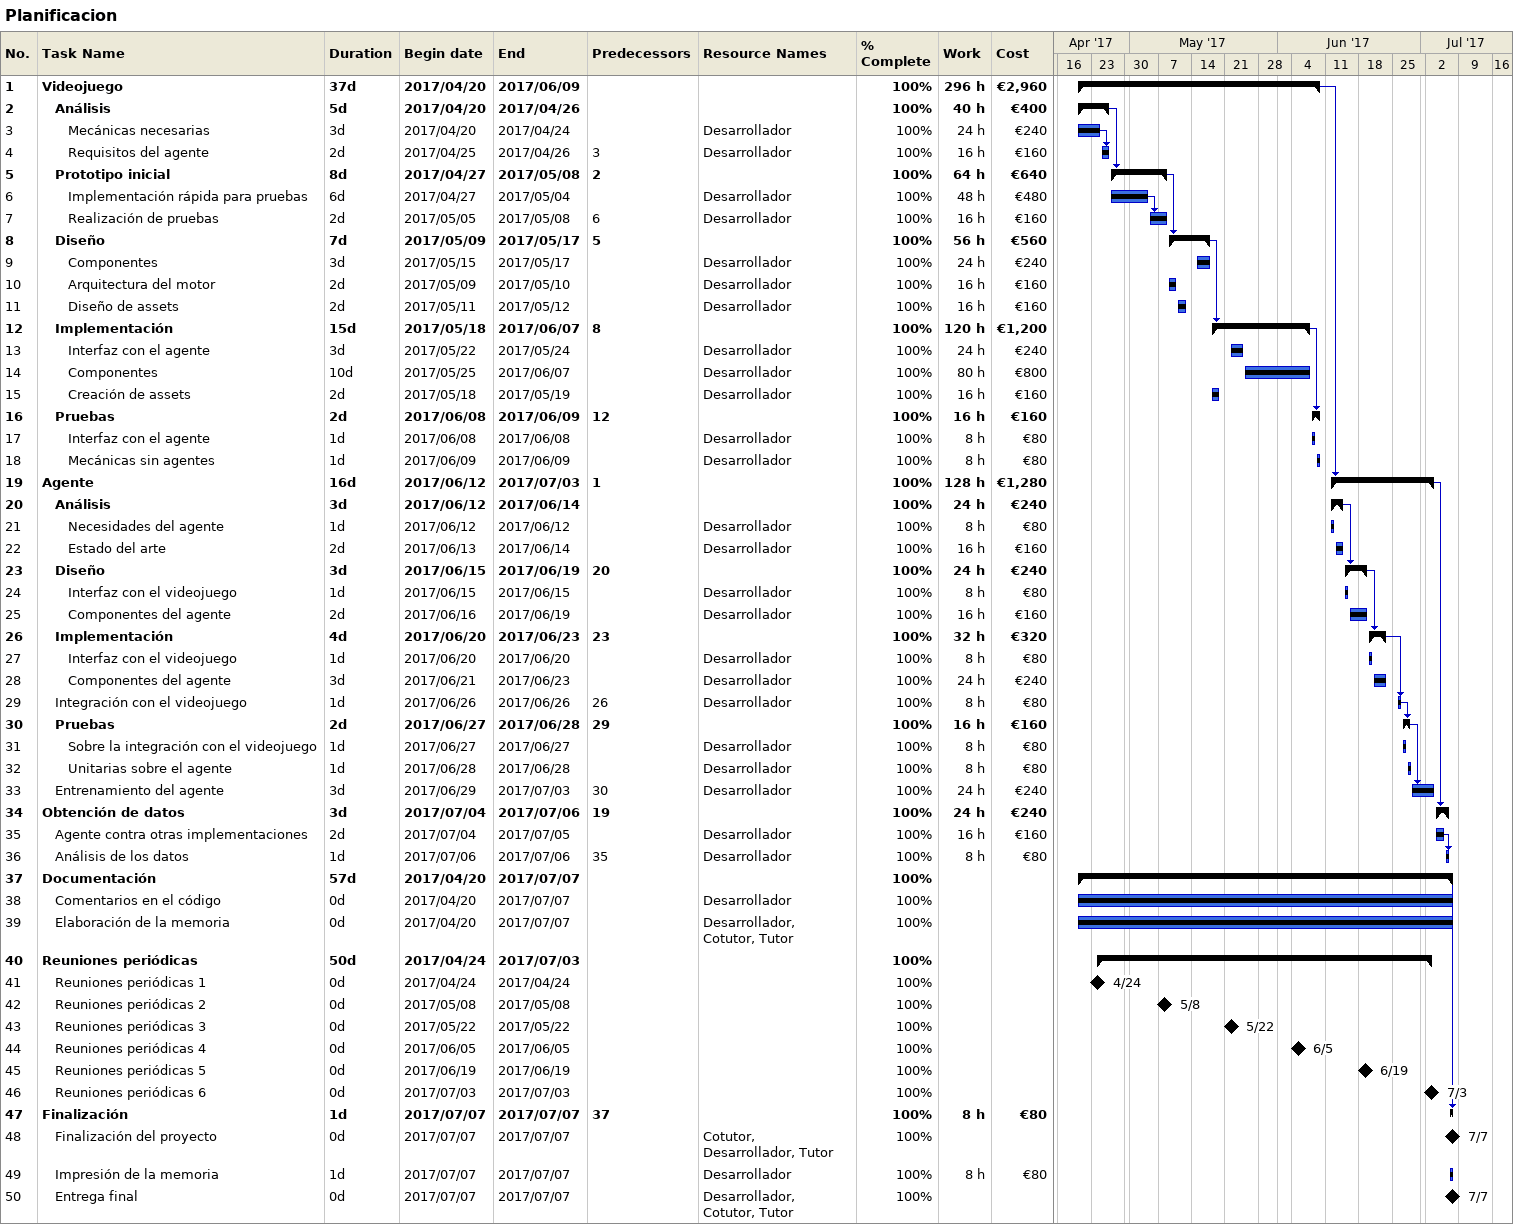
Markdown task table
Planificacion

| ID | Level | Task | Duration | Start | Finish | Predecessors | Resources | % complete | Work (h) | Cost (€) |
|---|---|---|---|---|---|---|---|---|---|---|
| 1 | 1 | **Videojuego** | 37d | 2017-04-20 | 2017-06-09 |  |  | 100 | 296 | 2960 |
| 2 | 2 | **Análisis** | 5d | 2017-04-20 | 2017-04-26 |  |  | 100 | 40 | 400 |
| 3 | 3 | Mecánicas necesarias | 3d | 2017-04-20 | 2017-04-24 |  | Desarrollador | 100 | 24 | 240 |
| 4 | 3 | Requisitos del agente | 2d | 2017-04-25 | 2017-04-26 | 3 | Desarrollador | 100 | 16 | 160 |
| 5 | 2 | **Prototipo inicial** | 8d | 2017-04-27 | 2017-05-08 | 2 |  | 100 | 64 | 640 |
| 6 | 3 | Implementación rápida para pruebas | 6d | 2017-04-27 | 2017-05-04 |  | Desarrollador | 100 | 48 | 480 |
| 7 | 3 | Realización de pruebas | 2d | 2017-05-05 | 2017-05-08 | 6 | Desarrollador | 100 | 16 | 160 |
| 8 | 2 | **Diseño** | 7d | 2017-05-09 | 2017-05-17 | 5 |  | 100 | 56 | 560 |
| 9 | 3 | Componentes | 3d | 2017-05-15 | 2017-05-17 |  | Desarrollador | 100 | 24 | 240 |
| 10 | 3 | Arquitectura del motor | 2d | 2017-05-09 | 2017-05-10 |  | Desarrollador | 100 | 16 | 160 |
| 11 | 3 | Diseño de assets | 2d | 2017-05-11 | 2017-05-12 |  | Desarrollador | 100 | 16 | 160 |
| 12 | 2 | **Implementación** | 15d | 2017-05-18 | 2017-06-07 | 8 |  | 100 | 120 | 1200 |
| 13 | 3 | Interfaz con el agente | 3d | 2017-05-22 | 2017-05-24 |  | Desarrollador | 100 | 24 | 240 |
| 14 | 3 | Componentes | 10d | 2017-05-25 | 2017-06-07 |  | Desarrollador | 100 | 80 | 800 |
| 15 | 3 | Creación de assets | 2d | 2017-05-18 | 2017-05-19 |  | Desarrollador | 100 | 16 | 160 |
| 16 | 2 | **Pruebas** | 2d | 2017-06-08 | 2017-06-09 | 12 |  | 100 | 16 | 160 |
| 17 | 3 | Interfaz con el agente | 1d | 2017-06-08 | 2017-06-08 |  | Desarrollador | 100 | 8 | 80 |
| 18 | 3 | Mecánicas sin agentes | 1d | 2017-06-09 | 2017-06-09 |  | Desarrollador | 100 | 8 | 80 |
| 19 | 1 | **Agente** | 16d | 2017-06-12 | 2017-07-03 | 1 |  | 100 | 128 | 1280 |
| 20 | 2 | **Análisis** | 3d | 2017-06-12 | 2017-06-14 |  |  | 100 | 24 | 240 |
| 21 | 3 | Necesidades del agente | 1d | 2017-06-12 | 2017-06-12 |  | Desarrollador | 100 | 8 | 80 |
| 22 | 3 | Estado del arte | 2d | 2017-06-13 | 2017-06-14 |  | Desarrollador | 100 | 16 | 160 |
| 23 | 2 | **Diseño** | 3d | 2017-06-15 | 2017-06-19 | 20 |  | 100 | 24 | 240 |
| 24 | 3 | Interfaz con el videojuego | 1d | 2017-06-15 | 2017-06-15 |  | Desarrollador | 100 | 8 | 80 |
| 25 | 3 | Componentes del agente | 2d | 2017-06-16 | 2017-06-19 |  | Desarrollador | 100 | 16 | 160 |
| 26 | 2 | **Implementación** | 4d | 2017-06-20 | 2017-06-23 | 23 |  | 100 | 32 | 320 |
| 27 | 3 | Interfaz con el videojuego | 1d | 2017-06-20 | 2017-06-20 |  | Desarrollador | 100 | 8 | 80 |
| 28 | 3 | Componentes del agente | 3d | 2017-06-21 | 2017-06-23 |  | Desarrollador | 100 | 24 | 240 |
| 29 | 2 | Integración con el videojuego | 1d | 2017-06-26 | 2017-06-26 | 26 | Desarrollador | 100 | 8 | 80 |
| 30 | 2 | **Pruebas** | 2d | 2017-06-27 | 2017-06-28 | 29 |  | 100 | 16 | 160 |
| 31 | 3 | Sobre la integración con el videojuego | 1d | 2017-06-27 | 2017-06-27 |  | Desarrollador | 100 | 8 | 80 |
| 32 | 3 | Unitarias sobre el agente | 1d | 2017-06-28 | 2017-06-28 |  | Desarrollador | 100 | 8 | 80 |
| 33 | 2 | Entrenamiento del agente | 3d | 2017-06-29 | 2017-07-03 | 30 | Desarrollador | 100 | 24 | 240 |
| 34 | 1 | **Obtención de datos** | 3d | 2017-07-04 | 2017-07-06 | 19 |  | 100 | 24 | 240 |
| 35 | 2 | Agente contra otras implementaciones | 2d | 2017-07-04 | 2017-07-05 |  | Desarrollador | 100 | 16 | 160 |
| 36 | 2 | Análisis de los datos | 1d | 2017-07-06 | 2017-07-06 | 35 | Desarrollador | 100 | 8 | 80 |
| 37 | 1 | **Documentación** | 57d | 2017-04-20 | 2017-07-07 |  |  | 100 |  |  |
| 38 | 2 | Comentarios en el código | 0d | 2017-04-20 | 2017-07-07 |  | Desarrollador | 100 |  |  |
| 39 | 2 | Elaboración de la memoria | 0d | 2017-04-20 | 2017-07-07 |  | Desarrollador, Cotutor, Tutor | 100 |  |  |
| 40 | 1 | **Reuniones periódicas** | 50d | 2017-04-24 | 2017-07-03 |  |  | 100 |  |  |
| 41 | 2 | Reuniones periódicas 1 | 0d | 2017-04-24 | 2017-04-24 |  |  | 100 |  |  |
| 42 | 2 | Reuniones periódicas 2 | 0d | 2017-05-08 | 2017-05-08 |  |  | 100 |  |  |
| 43 | 2 | Reuniones periódicas 3 | 0d | 2017-05-22 | 2017-05-22 |  |  | 100 |  |  |
| 44 | 2 | Reuniones periódicas 4 | 0d | 2017-06-05 | 2017-06-05 |  |  | 100 |  |  |
| 45 | 2 | Reuniones periódicas 5 | 0d | 2017-06-19 | 2017-06-19 |  |  | 100 |  |  |
| 46 | 2 | Reuniones periódicas 6 | 0d | 2017-07-03 | 2017-07-03 |  |  | 100 |  |  |
| 47 | 1 | **Finalización** | 1d | 2017-07-07 | 2017-07-07 | 37 |  | 100 | 8 | 80 |
| 48 | 2 | Finalización del proyecto | 0d | 2017-07-07 | 2017-07-07 |  | Cotutor, Desarrollador, Tutor | 100 |  |  |
| 49 | 2 | Impresión de la memoria | 1d | 2017-07-07 | 2017-07-07 |  | Desarrollador | 100 | 8 | 80 |
| 50 | 2 | Entrega final | 0d | 2017-07-07 | 2017-07-07 |  | Desarrollador, Cotutor, Tutor | 100 |  |  |
